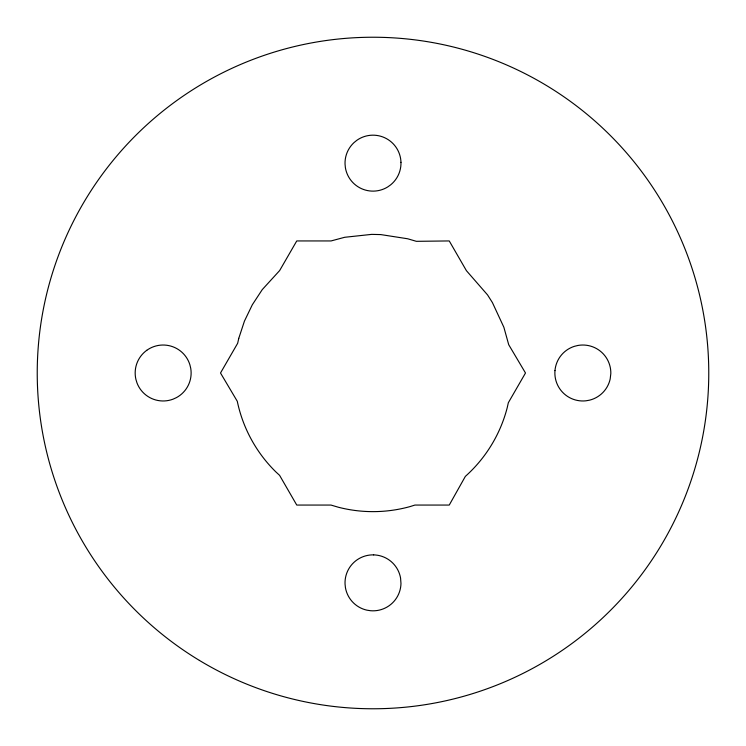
<?xml version="1.0" encoding="UTF-8"?>
<svg xmlns="http://www.w3.org/2000/svg" width="746" height="746" viewBox="0 0 746 746"><rect width="100%" height="100%" fill="white"/><g stroke="black" fill="none" stroke-linecap="round" stroke-linejoin="round"><path stroke-width="1.12" d="M400.966 162.311L400.966 164.139A27.984 27.984 0 0 1 390.69 184.821L387.715 186.948A27.984 27.984 0 0 1 345.379 167.626L345.034 163.989A27.984 27.984 0 0 1 353.93 142.672L356.765 140.36A27.984 27.984 0 0 1 400.854 160.483L400.966 162.311M554.977 370.613L554.875 372.44A27.984 27.984 0 0 0 585.946 400.807L589.554 400.164A27.984 27.984 0 0 0 610.181 379.005L610.825 373.56A27.984 27.984 0 0 0 577.945 345.454L574.392 346.33A27.984 27.984 0 0 0 555.192 368.794L554.977 370.613M238.767 338.348L237.666 343.272L220.508 373L237.284 401.292A138.635 138.635 0 0 0 275.88 471.92L279.591 475.333L296.749 505.061L330.963 505.061L338.348 507.233A138.635 138.635 0 0 0 410.113 506.571L414.925 505.061L449.251 505.061L465.355 476.386A138.635 138.635 0 0 0 507.233 407.652L508.334 402.728L525.492 373L508.716 344.708L503.858 327.233L492.416 302.587L487.558 294.922L466.409 270.667L449.251 240.939L416.352 241.322L407.652 238.767L380.796 234.589L371.722 234.375L344.708 237.284L331.075 240.939L296.749 240.939L279.647 270.565L262.247 289.625L252.307 304.788L244.436 321.125L238.767 338.348M146.775 350.303L145.33 351.422A27.984 27.984 0 0 0 135.921 379.434L136.994 382.94A27.984 27.984 0 0 0 173.081 399.157L176.41 397.637A27.984 27.984 0 0 0 190.743 368.356L189.894 364.794A27.984 27.984 0 0 0 148.295 349.287L146.775 350.303M373.653 554.884L371.825 554.893A27.984 27.984 0 0 0 345.044 584.034L345.435 587.671A27.984 27.984 0 0 0 366.901 610.163L370.52 610.722A27.984 27.984 0 0 0 400.975 583.512L400.565 578.038A27.984 27.984 0 0 0 375.48 554.987L373.653 554.884M199.396 660.406A335.765 335.765 0 0 0 708.7 379.639A335.765 335.765 0 0 0 210.904 78.955A335.765 335.765 0 0 0 199.396 660.406"/></g></svg>
